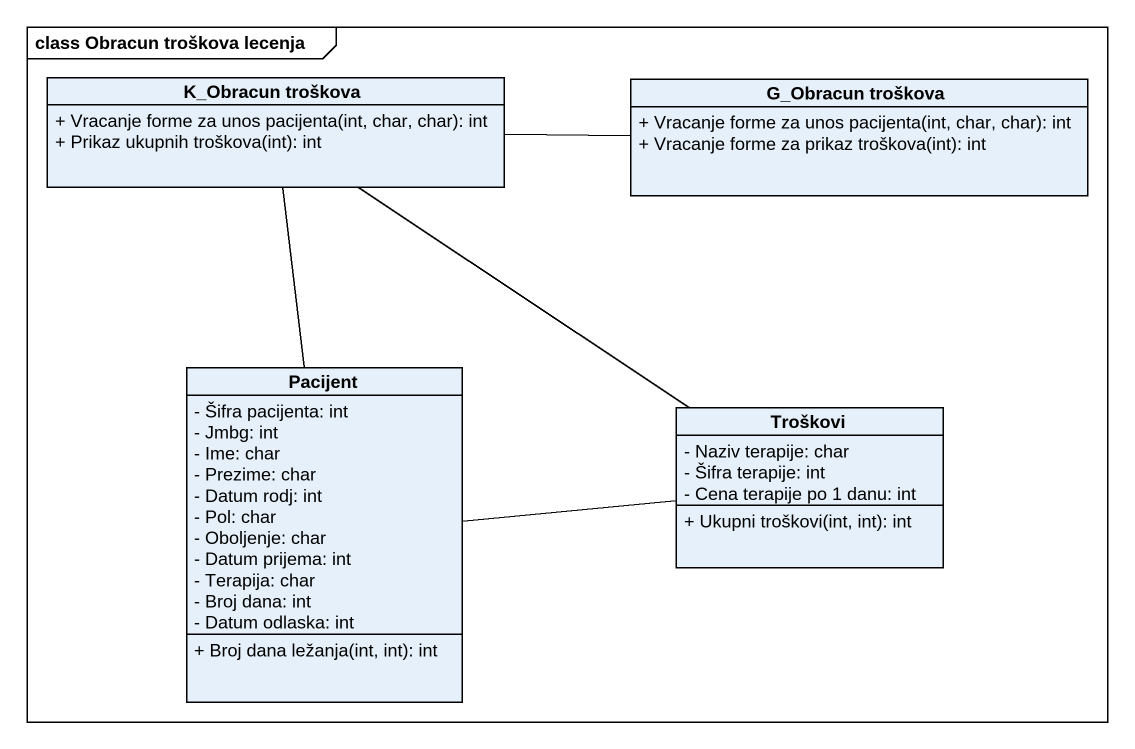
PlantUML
@startuml
mainframe class Obracun troškova lecenja
hide circle
hide empty members
skinparam classAttributeIconSize 0
class "K_Obracun troškova" as K_Obracun_troškova {
  + Vracanje forme za unos pacijenta(int, char, char): int
  + Prikaz ukupnih troškova(int): int
}
class "G_Obracun troškova" as G_Obracun_troškova {
  + Vracanje forme za unos pacijenta(int, char, char): int
  + Vracanje forme za prikaz troškova(int): int
}
class Pacijent {
  - Šifra pacijenta: int
  - Jmbg: int
  - Ime: char
  - Prezime: char
  - Datum rodj: int
  - Pol: char
  - Oboljenje: char
  - Datum prijema: int
  - Terapija: char
  - Broj dana: int
  - Datum odlaska: int
  + Broj dana ležanja(int, int): int
}
class Troškovi {
  - Naziv terapije: char
  - Šifra terapije: int
  - Cena terapije po 1 danu: int
  + Ukupni troškovi(int, int): int
}
K_Obracun_troškova -right- G_Obracun_troškova
K_Obracun_troškova -- Pacijent
K_Obracun_troškova -- Troškovi
Pacijent -right- Troškovi
@enduml
